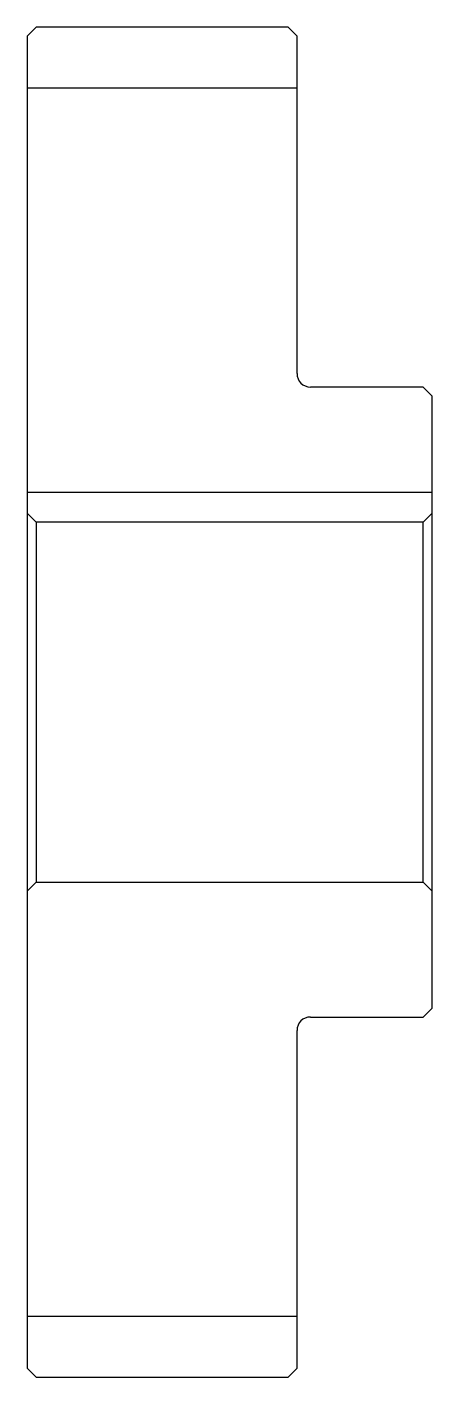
# Model space of a CAD drawing. Header units: metres. Extents: x 202 to 498, y 129 to 279.
# Drawn here: x 202.5 to 247.5, y 128.8 to 278.8 of the extents above; entities outside this region: 2.
import ezdxf

# ---------------------------------------------------------------- set-up
doc = ezdxf.new("R2010")
doc.units = ezdxf.units.M

msp = doc.modelspace()

# ---------------------------------------------------------------- linework, layer by layer
at = {"color": 4}
for p, q in [((202.5, 272), (232.5, 272)), ((202.5, 227.050003), (247.5, 227.050003)), ((203.5, 223.75), (203.5, 183.75)), ((246.5, 223.75), (247.5, 224.75)), ((246.5, 183.75), (247.5, 182.75)), ((202.5, 135.5), (232.5, 135.5))]:
    msp.add_line(p, q, dxfattribs=at)
for points in [[(232.5, 240.25), (232.5, 277.75), (231.5, 278.75), (203.5, 278.75), (202.5, 277.75), (202.5, 182.75)], [(234, 168.75), (246.5, 168.75), (247.5, 169.75), (247.5, 237.75), (246.5, 238.75), (234, 238.75)], [(483.5, 222.828781), (483.5, 227.050003), (471.5, 227.050003), (471.5, 222.828781)], [(202.5, 182.75), (203.5, 183.75), (246.5, 183.75), (246.5, 223.75), (203.5, 223.75), (202.5, 224.75)], [(202.5, 182.75), (202.5, 129.75), (203.5, 128.75), (231.5, 128.75), (232.5, 129.75), (232.5, 167.25)]]:
    msp.add_lwpolyline(points, dxfattribs=at)
for centre, radius, start, end in [((234, 240.25), 1.5, 180, 270), ((477.5, 203.75), 20, 107.45760275, 72.54239725), ((234, 167.25), 1.5, 90, 180)]:
    msp.add_arc(centre, radius, start, end, dxfattribs=at)

doc.saveas('drawing.dxf')
